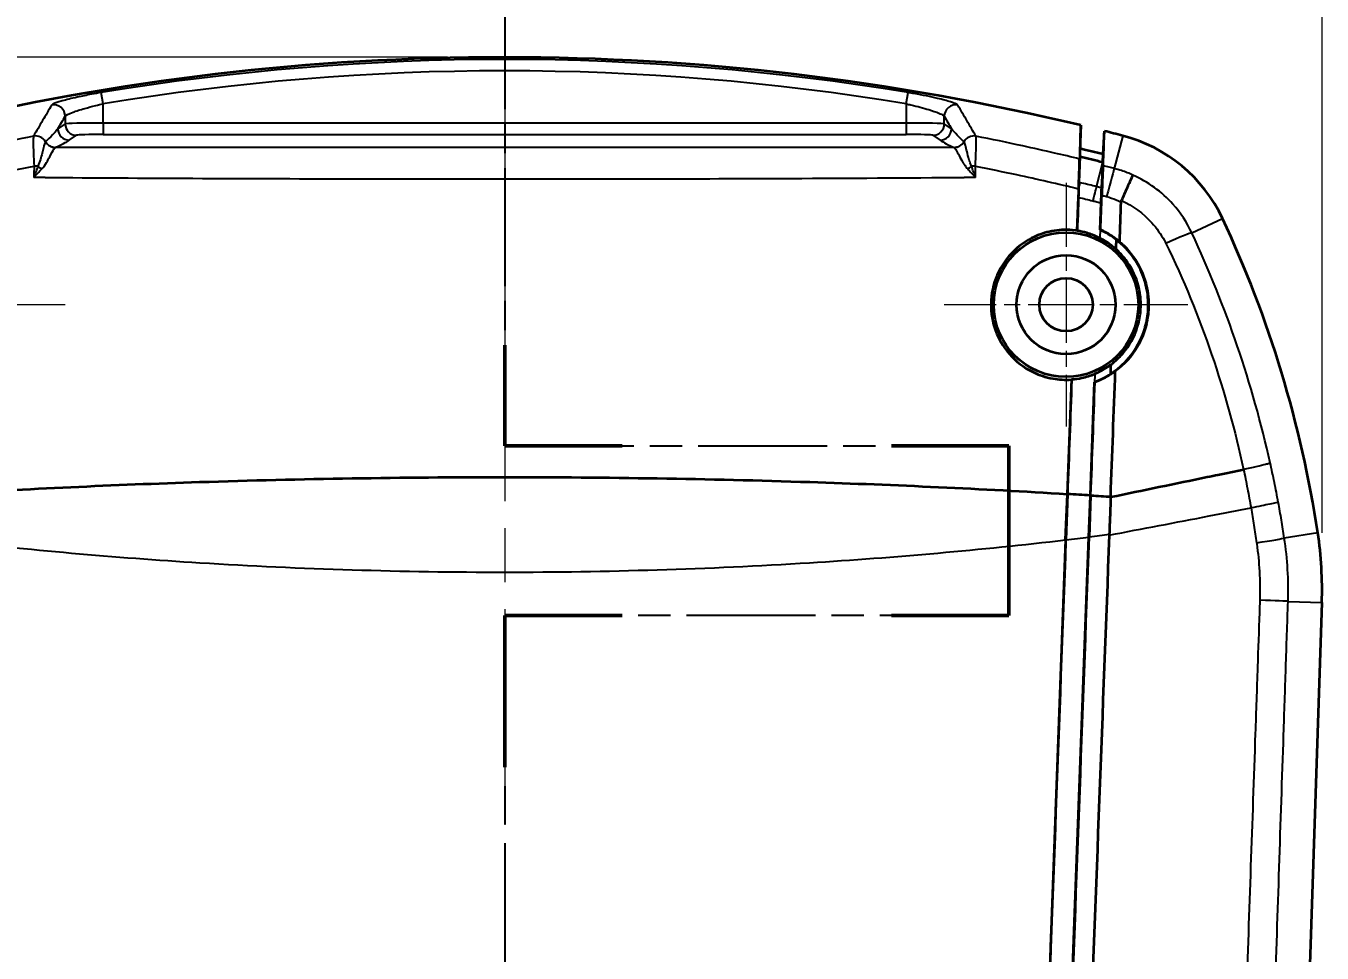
# Model space of a CAD drawing. Header units: millimetres. Extents: x 0 to 1594, y 0 to 281.
# Drawn here: x 1310.01 to 1344.07, y 210.69 to 235.05 of the extents above; entities that cross this region are included whole.
import ezdxf

# ---------------------------------------------------------------- set-up
doc = ezdxf.new("R2010")
doc.units = ezdxf.units.MM
doc.linetypes.add('CHAIN', pattern=[0.3543, 0.2362, -0.0295, 0.0591, -0.0295])
doc.layers.get('Defpoints').update_dxf_attribs({"lineweight": 25})
doc.layers.add('Center Mark (ISO)', color=7, linetype='Continuous', lineweight=18, true_color=0x80ffff)
doc.layers.add('Centerline (ISO)', color=7, linetype='Continuous', lineweight=18, true_color=0x80ffff)
for name, color, linetype, lineweight in [('Dimension (ISO)', 7, 'Continuous', 18), ('Section Line (ISO)', 7, 'CHAIN', 25), ('Visible (ISO)', 7, 'Continuous', 35), ('Visible Narrow (ISO)', 7, 'Continuous', 25)]:
    doc.layers.add(name, color=color, linetype=linetype, lineweight=lineweight)
doc.styles.add('Note Text (TK)', font='')
doc.styles.get('Note Text (TK)').set_extended_font_data('MS PGothic')
doc.dimstyles.new('Default - Method 1b (TK)', dxfattribs={"dimtxt": 2.5, "dimasz": 2.5, "dimexe": 1, "dimexo": 1.5, "dimgap": 1, "dimtad": 1, "dimtoh": 1, "dimrnd": 1e-08, "dimdsep": 46, "dimtxsty": 'Note Text (TK)', "dimcen": 0.09, "dimdle": 5, "dimclrd": 100, "dimclre": 100, "dimclrt": 7, "dimadec": 1, "dimazin": 1, "dimtfac": 1, "dimtmove": 0, "dimatfit": 3, "dimfxl": 0, "dimtolj": 1, "dimlwd": -1, "dimlwe": -1, "dimarcsym": 0})

# ---------------------------------------------------------------- blocks, each defined once
blk = doc.blocks.new('2dTransSection4')
at = {"layer": 'Section Line (ISO)', "linetype": 'CHAIN', "ltscale": 13.124843}
blk.add_line((134.089, 248.615), (134.089, 232.014), dxfattribs=at)
at = {"layer": 'Section Line (ISO)', "linetype": 'Continuous', "lineweight": 50}
for p, q in [((134.089, 234.664), (134.089, 232.014)), ((134.089, 232.014), (137.172, 232.014)), ((144.256, 232.014), (147.339, 232.014)), ((147.339, 232.014), (147.339, 227.561)), ((137.172, 227.561), (134.089, 227.561)), ((134.089, 227.561), (134.089, 223.576)), ((147.339, 227.561), (144.256, 227.561))]:
    blk.add_line(p, q, dxfattribs=at)
at = {"layer": 'Section Line (ISO)', "linetype": 'CHAIN', "ltscale": 14.34751}
for p, q in [((134.089, 232.014), (147.339, 232.014)), ((147.339, 227.561), (134.089, 227.561))]:
    blk.add_line(p, q, dxfattribs=at)
at = {"layer": 'Section Line (ISO)', "linetype": 'CHAIN', "ltscale": 4.948645}
blk.add_line((147.339, 232.014), (147.339, 227.561), dxfattribs=at)
at = {"layer": 'Section Line (ISO)', "linetype": 'CHAIN', "ltscale": 16.892685}
blk.add_line((134.089, 227.561), (134.089, 163.725), dxfattribs=at)
blk = doc.blocks.new('*D166')
at = {"layer": 'Defpoints', "color": 0, "transparency": 16777216}
for p in [(1344.067, 246.232), (1301.111, 220.232), (1344.067, 220.232)]:
    blk.add_point(p, dxfattribs=at)
at = {"layer": 'Dimension (ISO)', "color": 100, "transparency": 16777216}
for p, q in [((1301.111, 221.732), (1301.111, 247.232)), ((1344.067, 221.732), (1344.067, 247.232)), ((1303.611, 246.232), (1341.567, 246.232))]:
    blk.add_line(p, q, dxfattribs=at)
for points in [[(1303.611, 246.649), (1303.611, 245.816), (1301.111, 246.232)], [(1341.567, 246.649), (1341.567, 245.816), (1344.067, 246.232)]]:
    blk.add_solid(points, dxfattribs=at)
at = {"layer": 'Dimension (ISO)', "color": 7, "transparency": 16777216, "insert": (1320.927, 248.482), "char_height": 2.5, "attachment_point": 4, "style": 'Note Text (TK)'}
blk.add_mtext('\\A1;43', dxfattribs=at)
blk = doc.blocks.new('*D167')
at = {"layer": 'Defpoints', "color": 0, "transparency": 16777216}
for p in [(1322.589, 234.224), (1289.589, 162.224), (1322.589, 162.224)]:
    blk.add_point(p, dxfattribs=at)
at = {"layer": 'Dimension (ISO)', "color": 100, "transparency": 16777216}
for p, q in [((1321.089, 234.224), (1288.589, 234.224)), ((1289.589, 231.724), (1289.589, 164.724)), ((1321.089, 162.224), (1288.589, 162.224))]:
    blk.add_line(p, q, dxfattribs=at)
for points in [[(1289.172, 231.724), (1290.006, 231.724), (1289.589, 234.224)], [(1289.172, 164.724), (1290.006, 164.724), (1289.589, 162.224)]]:
    blk.add_solid(points, dxfattribs=at)
at = {"layer": 'Dimension (ISO)', "color": 7, "transparency": 16777216, "insert": (1287.339, 196.619), "char_height": 2.5, "attachment_point": 4, "rotation": 90, "style": 'Note Text (TK)'}
blk.add_mtext('\\A1;72', dxfattribs=at)

msp = doc.modelspace()

# ---------------------------------------------------------------- linework, layer by layer
at = {"layer": 'Center Mark (ISO)', "linetype": 'CHAIN', "ltscale": 7.111628}
for p, q in [((1337.3391, 230.9242), (1337.3391, 224.5242)), ((1311.0391, 227.7242), (1304.6391, 227.7242)), ((1340.5391, 227.7242), (1334.1391, 227.7242))]:
    msp.add_line(p, q, dxfattribs=at)
at = {"layer": 'Centerline (ISO)', "linetype": 'CHAIN', "ltscale": 23.990969}
msp.add_line((1322.5891, 236.7242), (1322.5891, 159.7242), dxfattribs=at)
at = {"layer": 'Visible (ISO)'}
for p, q in [((1337.7073, 231.6188), (1337.7262, 232.4371)), ((1338.3137, 231.675), (1338.348, 232.285)), ((1337.6822, 230.9384), (1337.7073, 231.6188)), ((1338.3023, 231.4716), (1338.3137, 231.675)), ((1337.635, 229.6634), (1337.6676, 230.5461)), ((1338.2364, 229.6905), (1338.2626, 230.3975)), ((1337.3792, 222.7486), (1337.4907, 225.7631)), ((1337.9784, 222.7154), (1338.0884, 225.6909)), ((1342.0036, 223.3966), (1342.0038, 223.3966)), ((1337.3294, 221.544), (1337.374, 222.749)), ((1337.3792, 222.7486), (1337.3346, 221.5446)), ((1337.9778, 222.7001), (1337.9378, 221.6179)), ((1337.9378, 221.6179), (1337.9778, 222.7001)), ((1337.9858, 222.7149), (1337.9452, 221.6172)), ((1337.9782, 222.7109), (1337.9778, 222.7001)), ((1335.4595, 170.8565), (1337.3346, 221.5446)), ((1336.0606, 170.8762), (1337.9377, 221.6163)), ((1337.9378, 221.6179), (1337.9377, 221.6163)), ((1344.0616, 219.8993), (1342.62, 176.6505))]:
    msp.add_line(p, q, dxfattribs=at)
for radius in [1.9, 1.3, 0.7]:
    msp.add_circle((1337.3391, 227.7242), radius, dxfattribs=at)
for centre, radius, start, end in [((1322.5891, 169.2242), 65, 76.533419, 103.466581), ((1322.5891, 169.2242), 65, 75.532383, 75.969086), ((1337.8289, 228.2899), 4, 25.13866, 75.53238), ((1322.5891, 169.2242), 64.4, 75.86712, 76.418487), ((1314.2915, 217.2448), 30, 8.59107, 25.13866), ((1334.0671, 220.2324), 10, 358.09085, 8.59107)]:
    msp.add_arc(centre, radius, start, end, dxfattribs=at)
for points, knots in [([(1337.7262, 232.4371), (1337.7194, 232.2377), (1337.7127, 232.0382), (1337.7026, 231.7429), (1337.6994, 231.6471), (1337.6962, 231.5513)], [0.0113111, 0.0113111, 0.0113111, 0.0113111, 0.759061, 0.759061, 1.1179956, 1.1179956, 1.1179956, 1.1179956]), ([(1338.3106, 231.3775), (1338.3126, 231.4255), (1338.3146, 231.4736), (1338.327, 231.7761), (1338.3375, 232.0306), (1338.348, 232.285)], [0.7378008, 0.7378008, 0.7378008, 0.7378008, 0.9178436, 0.9178436, 1.8714382, 1.8714382, 1.8714382, 1.8714382]), ([(1337.7073, 231.6188), (1337.8066, 231.5947), (1337.9058, 231.5704), (1338.1041, 231.5214), (1338.2033, 231.4966), (1338.3023, 231.4716)], [0, 0, 0, 0, 0.030645032, 0.030645032, 0.061290051, 0.061290051, 0.061290051, 0.061290051]), ([(1337.6876, 231.2031), (1337.6889, 231.2614), (1337.6902, 231.314), (1337.6926, 231.4146), (1337.6937, 231.459), (1337.6954, 231.5238), (1337.6959, 231.544), (1337.6962, 231.5513)], [0.017028574, 0.017028574, 0.017028574, 0.017028574, 0.040106674, 0.040106674, 0.067765635, 0.067765635, 0.095311787, 0.095311787, 0.095311787, 0.095311787]), ([(1338.3106, 231.3775), (1338.3102, 231.3672), (1338.3083, 231.3321), (1338.303, 231.2326), (1338.3001, 231.1794), (1338.2957, 231.0989), (1338.2947, 231.0805), (1338.2936, 231.0615)], [0, 0, 0, 0, 0.038439604, 0.038439604, 0.066276772, 0.066276772, 0.074091573, 0.074091573, 0.074091573, 0.074091573]), ([(1337.6705, 230.7693), (1337.674, 230.8639), (1337.6775, 230.9551), (1337.6832, 231.0979), (1337.6854, 231.1526), (1337.6876, 231.2031)], [0, 0, 0, 0, 0.029192093, 0.029192093, 0.049199093, 0.049199093, 0.049199093, 0.049199093]), ([(1337.6797, 230.8436), (1337.6799, 230.8509), (1337.6801, 230.8579), (1337.6808, 230.8861), (1337.6812, 230.9033), (1337.6819, 230.9283), (1337.6821, 230.9359), (1337.6822, 230.9384)], [0.036634718, 0.036634718, 0.036634718, 0.036634718, 0.040367369, 0.040367369, 0.052617721, 0.052617721, 0.064833078, 0.064833078, 0.064833078, 0.064833078]), ([(1338.2936, 231.0615), (1338.2919, 231.0056), (1338.2899, 230.9442), (1338.2846, 230.7901), (1338.2812, 230.6949), (1338.2775, 230.5958)], [0.007590569, 0.007590569, 0.007590569, 0.007590569, 0.030442421, 0.030442421, 0.060987109, 0.060987109, 0.060987109, 0.060987109]), ([(1339.0951, 231.1301), (1339.095, 231.13), (1339.095, 231.1299), (1339.0923, 231.1241), (1339.0863, 231.111), (1339.068, 231.0704), (1339.0556, 231.0431), (1339.0134, 230.9493), (1338.9778, 230.87), (1338.8932, 230.6812), (1338.8451, 230.5736), (1338.7938, 230.4589)], [-0.00057052, -0.00057052, -0.00057052, -0.00057052, 0, 0, 0.02219815, 0.02219815, 0.04439407, 0.04439407, 0.08351144, 0.08351144, 0.12259902, 0.12259902, 0.12259902, 0.12259902]), ([(1337.6676, 230.5461), (1337.6701, 230.6118), (1337.6725, 230.6741), (1337.6766, 230.7731), (1337.6783, 230.8118), (1337.6797, 230.8436)], [0, 0, 0, 0, 0.020274968, 0.020274968, 0.036544972, 0.036544972, 0.036544972, 0.036544972]), ([(1338.2626, 230.3975), (1338.265, 230.4636), (1338.2672, 230.5261), (1338.2707, 230.632), (1338.272, 230.6756), (1338.2729, 230.7099)], [0, 0, 0, 0, 0.020376286, 0.020376286, 0.039113612, 0.039113612, 0.039113612, 0.039113612]), ([(1338.2729, 230.7099), (1338.273, 230.7119), (1338.2731, 230.714), (1338.2744, 230.7374), (1338.2753, 230.7546), (1338.2766, 230.7794), (1338.277, 230.787), (1338.2771, 230.7895)], [0.038992848, 0.038992848, 0.038992848, 0.038992848, 0.040129192, 0.040129192, 0.052366773, 0.052366773, 0.064577831, 0.064577831, 0.064577831, 0.064577831]), ([(1337.6299, 229.6696), (1337.6147, 229.6718), (1337.5995, 229.6739), (1337.4864, 229.6881), (1337.3879, 229.6931), (1337.1141, 229.6863), (1336.9405, 229.6585), (1336.5355, 229.5372), (1336.3141, 229.422), (1335.915, 229.108), (1335.7442, 228.9075), (1335.4897, 228.4505), (1335.409, 228.1977), (1335.3536, 227.6921), (1335.3728, 227.4447), (1335.4974, 226.9845), (1335.5963, 226.7741), (1335.8806, 226.3717), (1336.0728, 226.1899), (1336.4273, 225.9685), (1336.5688, 225.9019), (1336.806, 225.823), (1336.8973, 225.7998), (1337.0689, 225.7689), (1337.1487, 225.7595), (1337.3143, 225.7502), (1337.3999, 225.751), (1337.4852, 225.7574)], [-0.79185298, -0.79185298, -0.79185298, -0.79185298, -0.78724652, -0.78724652, -0.75765748, -0.75765748, -0.70500749, -0.70500749, -0.63029955, -0.63029955, -0.55123268, -0.55123268, -0.47147827, -0.47147827, -0.39699131, -0.39699131, -0.32737104, -0.32737104, -0.24859107, -0.24859107, -0.20180218, -0.20180218, -0.17357695, -0.17357695, -0.14948679, -0.14948679, -0.12380968, -0.12380968, -0.12380968, -0.12380968]), ([(1338.2284, 229.4728), (1338.2147, 229.4798), (1338.2009, 229.4866), (1338.0892, 229.5401), (1337.9875, 229.5788), (1337.8016, 229.6324), (1337.7188, 229.6506), (1337.635, 229.6634)], [-0.901819576, -0.901819576, -0.901819576, -0.901819576, -0.89721001, -0.89721001, -0.86458099, -0.86458099, -0.839141902, -0.839141902, -0.839141902, -0.839141902]), ([(1338.2364, 229.6905), (1338.2377, 229.6913), (1338.239, 229.6921), (1338.2416, 229.6937), (1338.2429, 229.6945), (1338.2442, 229.6953)], [-0.08758813, -0.08758813, -0.08758813, -0.08758813, -0.043794074, -0.043794074, -0.000761087, -0.000761087, -0.000761087, -0.000761087]), ([(1338.6653, 229.4312), (1338.5963, 229.4848), (1338.524, 229.5341), (1338.3802, 229.62), (1338.3093, 229.6573), (1338.2364, 229.6905)], [-0.052941922, -0.052941922, -0.052941922, -0.052941922, -0.026616568, -0.026616568, -0.002552538, -0.002552538, -0.002552538, -0.002552538]), ([(1338.2442, 229.6953), (1338.3349, 229.6537), (1338.4225, 229.6059), (1338.5924, 229.4976), (1338.6743, 229.4369), (1338.7515, 229.3707)], [-0.062817262, -0.062817262, -0.062817262, -0.062817262, -0.032850622, -0.032850622, -0.002177827, -0.002177827, -0.002177827, -0.002177827]), ([(1338.6535, 229.181), (1338.6246, 229.2071), (1338.5948, 229.2323), (1338.4601, 229.3398), (1338.3475, 229.4123), (1338.2284, 229.4728)], [-0.054495021, -0.054495021, -0.054495021, -0.054495021, -0.042723242, -0.042723242, -0.002539477, -0.002539477, -0.002539477, -0.002539477]), ([(1338.5131, 225.9031), (1338.692, 226.0191), (1338.8535, 226.1612), (1339.1785, 226.5471), (1339.3201, 226.8054), (1339.4515, 227.2336), (1339.481, 227.3858), (1339.5025, 227.6425), (1339.5038, 227.7451), (1339.4925, 227.9397), (1339.4813, 228.0313), (1339.4435, 228.2322), (1339.4143, 228.3406), (1339.3127, 228.6268), (1339.225, 228.798), (1338.9908, 229.1358), (1338.8389, 229.2963), (1338.6653, 229.4312)], [-0.42084961, -0.42084961, -0.42084961, -0.42084961, -0.35411088, -0.35411088, -0.26407407, -0.26407407, -0.21686403, -0.21686403, -0.18573528, -0.18573528, -0.15783123, -0.15783123, -0.12401671, -0.12401671, -0.0663643, -0.0663643, -0.000408, -0.000408, -0.000408, -0.000408]), ([(1338.7515, 229.3707), (1338.7834, 229.3433), (1338.8145, 229.315), (1339.037, 229.1005), (1339.1936, 228.881), (1339.3664, 228.5097), (1339.4136, 228.375), (1339.4718, 228.1367), (1339.489, 228.035), (1339.5089, 227.8313), (1339.5116, 227.7297), (1339.5015, 227.4946), (1339.4834, 227.3621), (1339.4031, 227.0143), (1339.3197, 226.8066), (1339.0596, 226.366), (1338.8643, 226.1496), (1338.6342, 225.978)], [-0.39638899, -0.39638899, -0.39638899, -0.39638899, -0.38375, -0.38375, -0.30348239, -0.30348239, -0.2606365, -0.2606365, -0.22954791, -0.22954791, -0.19877585, -0.19877585, -0.15814432, -0.15814432, -0.0897972, -0.0897972, -0.00017084, -0.00017084, -0.00017084, -0.00017084]), ([(1338.5229, 226.154), (1338.6349, 226.2389), (1338.738, 226.3359), (1339.0019, 226.6447), (1339.1327, 226.8797), (1339.2515, 227.2604), (1339.2781, 227.3891), (1339.2985, 227.587), (1339.302, 227.6544), (1339.302, 227.7744), (1339.2999, 227.8268), (1339.2912, 227.9354), (1339.2842, 227.9916), (1339.2604, 228.1335), (1339.2402, 228.2186), (1339.1478, 228.5176), (1339.0447, 228.7201), (1338.8331, 229.0024), (1338.7475, 229.0962), (1338.6535, 229.181)], [-0.41685517, -0.41685517, -0.41685517, -0.41685517, -0.3728052, -0.3728052, -0.29062974, -0.29062974, -0.25057443, -0.25057443, -0.23008207, -0.23008207, -0.21419489, -0.21419489, -0.19709387, -0.19709387, -0.17073382, -0.17073382, -0.1028378, -0.1028378, -0.06475435, -0.06475435, -0.06475435, -0.06475435]), ([(1338.0965, 225.9091), (1338.2262, 225.9633), (1338.3496, 226.0313), (1338.4843, 226.1254), (1338.5038, 226.1395), (1338.5229, 226.154)], [-0.093238579, -0.093238579, -0.093238579, -0.093238579, -0.050986328, -0.050986328, -0.043751647, -0.043751647, -0.043751647, -0.043751647]), ([(1337.4907, 225.7631), (1337.5801, 225.77), (1337.6689, 225.783), (1337.8732, 225.8275), (1337.987, 225.8634), (1338.0965, 225.9091)], [-0.171486977, -0.171486977, -0.171486977, -0.171486977, -0.144545174, -0.144545174, -0.108714781, -0.108714781, -0.108714781, -0.108714781]), ([(1338.0884, 225.6909), (1338.1693, 225.7208), (1338.2483, 225.7554), (1338.3895, 225.8277), (1338.4523, 225.8639), (1338.5131, 225.9031)], [-0.054382948, -0.054382948, -0.054382948, -0.054382948, -0.028479814, -0.028479814, -0.006700679, -0.006700679, -0.006700679, -0.006700679]), ([(1338.6342, 225.978), (1338.548, 225.9139), (1338.4571, 225.8563), (1338.2762, 225.7597), (1338.1872, 225.7196), (1338.0957, 225.6856)], [-0.062301766, -0.062301766, -0.062301766, -0.062301766, -0.029969998, -0.029969998, -0.000655808, -0.000655808, -0.000655808, -0.000655808]), ([(1338.0957, 225.6856), (1338.0945, 225.6865), (1338.0934, 225.6874), (1338.0909, 225.6891), (1338.0897, 225.69), (1338.0884, 225.6909)], [-0.085571128, -0.085571128, -0.085571128, -0.085571128, -0.043877625, -0.043877625, 0, 0, 0, 0]), ([(1307.8042, 222.749), (1310.0578, 222.8878), (1314.9845, 223.1163), (1322.5891, 223.2375), (1330.1937, 223.1163), (1335.1204, 222.8878), (1337.374, 222.749)], [0.1105635, 0.1105635, 0.1105635, 0.1105635, 0.7879015, 1.5898823, 2.391863, 3.0692011, 3.0692011, 3.0692011, 3.0692011]), ([(1338.5134, 222.6729), (1339.3582, 222.8482), (1340.2034, 223.0235), (1341.1473, 223.2191), (1341.2409, 223.2385), (1341.3312, 223.2572)], [0.00731469, 0.00731469, 0.00731469, 0.00731469, 0.27663551, 0.27663551, 0.30823551, 0.30823551, 0.30823551, 0.30823551]), ([(1338.5134, 222.6729), (1338.5073, 222.5141), (1338.5011, 222.3552), (1338.4884, 222.0253), (1338.4818, 221.8541), (1338.4752, 221.683)], [0.005996759, 0.005996759, 0.005996759, 0.005996759, 0.053656848, 0.053656848, 0.10501603, 0.10501603, 0.10501603, 0.10501603]), ([(1337.3294, 221.544), (1336.9781, 212.049), (1336.6269, 202.5548), (1336.0019, 185.6605), (1335.7281, 178.2602), (1335.4545, 170.8626)], [-5.7302307, -5.7302307, -5.7302307, -5.7302307, -2.8797642, -2.8797642, -0.6567694, -0.6567694, -0.6567694, -0.6567694]), ([(1336.0682, 170.8809), (1336.3432, 178.3126), (1336.6182, 185.7472), (1337.2439, 202.6599), (1337.5945, 212.1382), (1337.9452, 221.6172)], [-5.13567, -5.13567, -5.13567, -5.13567, -2.9023779, -2.9023779, -0.0567149, -0.0567149, -0.0567149, -0.0567149]), ([(1338.4748, 221.6697), (1338.1216, 212.4836), (1337.7793, 203.0064), (1337.2328, 188.4554), (1337.0532, 183.6887), (1336.8505, 178.3303), (1336.8279, 177.7347), (1336.7273, 175.0627), (1336.6496, 172.9796), (1336.5667, 170.7738), (1336.5627, 170.6669), (1336.5587, 170.5599)], [0.0572676, 0.0572676, 0.0572676, 0.0572676, 2.8114963, 2.8114963, 4.1536633, 4.1536633, 4.320595, 4.320595, 4.8983352, 4.8983352, 4.9277731, 4.9277731, 4.9277731, 4.9277731])]:
    msp.add_open_spline(points, degree=3, knots=knots, dxfattribs=at)
msp.add_rational_spline([(1338.3023, 231.4716), (1338.2896, 231.1288), (1338.2771, 230.7895)], [1.79863209395, 1.80644212085, 1.81423425465], degree=2, dxfattribs=at)
for points in [[(1338.2762, 230.7665), (1338.282, 230.8647), (1338.2878, 230.963), (1338.2936, 231.0615)], [(1337.6705, 230.7693), (1337.657, 230.4037), (1337.6435, 230.0371), (1337.6299, 229.6696)], [(1337.6813, 230.9154), (1337.6808, 230.8914), (1337.6803, 230.8675), (1337.6797, 230.8436)], [(1338.2442, 229.6953), (1338.2553, 229.9961), (1338.2664, 230.2963), (1338.2775, 230.5958)], [(1338.2729, 230.7099), (1338.274, 230.7287), (1338.2751, 230.7476), (1338.2762, 230.7665)], [(1338.7515, 229.3707), (1338.7631, 229.723), (1338.7747, 230.0744), (1338.7863, 230.4247)], [(1338.7863, 230.4247), (1338.7867, 230.4366), (1338.7889, 230.4481), (1338.7938, 230.4589)], [(1337.635, 229.6634), (1337.6333, 229.6654), (1337.6316, 229.6675), (1337.6299, 229.6696)], [(1338.6535, 229.181), (1338.6575, 229.2644), (1338.6614, 229.3479), (1338.6653, 229.4312)], [(1338.5131, 225.9031), (1338.5163, 225.9868), (1338.5196, 226.0704), (1338.5229, 226.154)], [(1338.5128, 222.6804), (1338.5539, 223.7829), (1338.5946, 224.8829), (1338.6342, 225.978)], [(1337.4852, 225.7574), (1337.4483, 224.7581), (1337.4112, 223.7547), (1337.374, 222.749)], [(1337.4852, 225.7574), (1337.487, 225.7593), (1337.4889, 225.7612), (1337.4907, 225.7631)], [(1337.9858, 222.7149), (1338.0225, 223.7081), (1338.0592, 224.699), (1338.0957, 225.6856)], [(1341.3312, 223.2572), (1341.5661, 223.3059), (1341.7779, 223.3498), (1342.0036, 223.3966)], [(1337.9782, 222.7109), (1337.7785, 222.7237), (1337.5789, 222.7363), (1337.3792, 222.7486)], [(1337.9784, 222.7154), (1337.9782, 222.7103), (1337.978, 222.7052), (1337.9778, 222.7001)], [(1337.9858, 222.7149), (1338.1761, 222.7026), (1338.3519, 222.691), (1338.5128, 222.6804)], [(1338.5134, 222.6729), (1338.5132, 222.6754), (1338.513, 222.6779), (1338.5128, 222.6804)], [(1338.4748, 221.6697), (1338.4749, 221.6741), (1338.475, 221.6785), (1338.4752, 221.683)]]:
    msp.add_open_spline(points, degree=3, dxfattribs=at)
at = {"layer": 'Visible Narrow (ISO)'}
for p, q in [((1312.038, 233.0014), (1311.9892, 233.2964)), ((1312.038, 232.4965), (1312.038, 233.0014)), ((1333.1401, 233.0014), (1333.1889, 233.2964)), ((1333.1401, 233.0014), (1333.1401, 232.4965)), ((1311.0394, 232.6743), (1311.0394, 232.4734)), ((1334.1387, 232.4734), (1334.1387, 232.6743)), ((1311.0394, 232.4734), (1310.8481, 232.3459)), ((1312.038, 232.4965), (1312.038, 232.1967)), ((1333.1401, 232.4965), (1312.038, 232.4965)), ((1333.1401, 232.4965), (1333.1401, 232.1967)), ((1334.33, 232.3459), (1334.1387, 232.4734)), ((1311.1477, 232.0461), (1311.339, 232.1735)), ((1312.038, 232.1967), (1333.1401, 232.1967)), ((1333.8392, 232.1735), (1334.0304, 232.0461)), ((1338.8282, 232.163), (1338.606, 231.3018)), ((1338.139, 230.8246), (1338.3023, 231.4716)), ((1338.2626, 230.3975), (1338.2284, 229.4728)), ((1340.6444, 229.6111), (1341.45, 229.9891)), ((1338.0965, 225.9091), (1337.9782, 222.7109)), ((1343.9549, 221.7262), (1343.0752, 221.5933)), ((1337.9377, 221.6165), (1336.0525, 170.6567)), ((1337.9378, 221.6179), (1337.9377, 221.6165)), ((1343.173, 219.9289), (1344.0616, 219.8993))]:
    msp.add_line(p, q, dxfattribs=at)
for radius in [64.9431, 64.644]:
    msp.add_arc((1322.5891, 169.2242), radius, 80.606293, 99.393707, dxfattribs=at)
for centre, major_axis, ratio, start_param, end_param in [((1310.7398, 232.6743), (0.2591, -0.1512), 0.9946338, 0.5303829, 2.280796), ((1334.4383, 232.6743), (-0.2591, -0.1512), 0.9946338, 4.0023893, 5.7528024), ((1311.1477, 232.3459), (0.1664, -0.2497), 0.9980229, 4.1255338, 5.6945036), ((1312.038, 232.4721), (-1, 0), 0.0244445, 4.712389, 6.2308254), ((1311.339, 232.4734), (0.1664, -0.2497), 0.9980229, 4.1255338, 5.6945036), ((1333.1401, 232.4721), (-1, 0), 0.0244445, 3.1939525, 4.712389), ((1333.8392, 232.4734), (-0.1664, -0.2497), 0.9980229, 0.5886817, 2.1576515), ((1334.0304, 232.3459), (0.1664, 0.2497), 0.9980229, 3.7302743, 5.2992442), ((1310.2651, 231.8574), (0.2619, -0.1464), 0.9942806, 1.0359507, 2.2719187), ((1310.2652, 231.8576), (0.2596, -0.1503), 0.994574, 1.050625, 2.2871766), ((1310.781, 232.1556), (0.1024, -0.282), 0.9948105, 4.8883815, 5.9330684), ((1310.7825, 232.1562), (0.1124, -0.2781), 0.9956867, 4.8514003, 5.897543), ((1310.7827, 232.1563), (0.1146, -0.2773), 0.9958461, 4.8434433, 5.8898288), ((1312.038, 232.1723), (0.7, 0), 0.0349208, 1.5707963, 3.0892328), ((1333.1401, 232.1723), (0.7, 0), 0.0349208, 0.0523599, 1.5707963), ((1334.3954, 232.1563), (-0.1146, -0.2773), 0.9958461, 0.3933565, 1.439742), ((1334.3957, 232.1562), (-0.1124, -0.2781), 0.9956867, 0.3856424, 1.431785), ((1334.3972, 232.1556), (-0.1024, -0.282), 0.9948105, 0.3501169, 1.3948039), ((1334.913, 231.8576), (-0.2596, -0.1503), 0.994574, 3.9960088, 5.2325603), ((1334.9131, 231.8574), (0.2619, 0.1464), 0.9942806, 0.8696739, 2.105642), ((1310.2323, 231.2983), (0.3, -0.0035), 0.2189572, 1.2666669, 1.6108509), ((1310.4134, 231.4215), (0.2424, -0.1767), 0.3464153, 4.5890592, 4.9976185), ((1334.7647, 231.4215), (-0.2424, -0.1767), 0.3464153, 1.2855668, 1.6941261), ((1334.9459, 231.2983), (0.3, 0.0035), 0.2189572, 1.5307418, 1.8749258), ((1338.3569, 230.3365), (0.2506, 0.9681), 0.009431, 0.0785433, 1.3368936), ((1338.0168, 230.3407), (0.1226, 0.4847), 0.0090954, 0.0610891, 1.3381359), ((1339.7419, 229.1876), (0.9067, 0.4218), 0.0416437, 0.0786081, 1.3072968), ((1342.0895, 221.4444), (0.9886, 0.1506), 0.0154429, 4.9728164, 6.2046361), ((1342.1766, 219.9621), (0.9994, -0.0337), 0.0047494, 0.0785407, 1.314724)]:
    msp.add_ellipse(centre, major_axis=major_axis, ratio=ratio, start_param=start_param, end_param=end_param, dxfattribs=at)
for points, knots in [([(1310.6849, 232.9683), (1310.6054, 232.8326), (1310.5258, 232.6967), (1310.3666, 232.4242), (1310.2871, 232.2878), (1310.2075, 232.1511)], [-0.91053198, -0.91053198, -0.91053198, -0.91053198, -0.45526599, -0.45526599, 0, 0, 0, 0]), ([(1311.9892, 233.2964), (1311.9043, 233.2824), (1311.8195, 233.2675), (1311.6034, 233.2275), (1311.4748, 233.2015), (1311.2026, 233.1417), (1311.0662, 233.1079), (1310.7963, 233.0311), (1310.6989, 232.9921), (1310.6849, 232.9683)], [0, 0, 0, 0, 0.02571103, 0.02571103, 0.06684868, 0.06684868, 0.12032762, 0.12032762, 0.20015734, 0.20015734, 0.20015734, 0.20015734]), ([(1311.0394, 232.6743), (1311.0501, 232.6981), (1311.1247, 232.737), (1311.3313, 232.8135), (1311.4357, 232.8473), (1311.6441, 232.9068), (1311.7426, 232.9327), (1311.9081, 232.9726), (1311.973, 232.9874), (1312.038, 233.0014)], [-0.20015734, -0.20015734, -0.20015734, -0.20015734, -0.12032762, -0.12032762, -0.06684868, -0.06684868, -0.02571103, -0.02571103, 0, 0, 0, 0]), ([(1333.1401, 233.0014), (1333.1816, 232.9924), (1333.2231, 232.9832), (1333.4328, 232.9346), (1333.5951, 232.8912), (1333.8369, 232.8169), (1333.9268, 232.7854), (1334.0471, 232.7361), (1334.0865, 232.7168), (1334.126, 232.6906), (1334.1354, 232.6817), (1334.1387, 232.6743)], [-0.20015738, -0.20015738, -0.20015738, -0.20015738, -0.18375591, -0.18375591, -0.11646501, -0.11646501, -0.06470278, -0.06470278, -0.02488569, -0.02488569, 0, 0, 0, 0]), ([(1334.4932, 232.9683), (1334.4889, 232.9757), (1334.4766, 232.9846), (1334.4249, 233.0109), (1334.3735, 233.0302), (1334.2164, 233.0797), (1334.0989, 233.1112), (1333.7831, 233.1858), (1333.5711, 233.2294), (1333.2973, 233.2782), (1333.2431, 233.2875), (1333.1889, 233.2964)], [0, 0, 0, 0, 0.02488569, 0.02488569, 0.06470278, 0.06470278, 0.11646501, 0.11646501, 0.18375591, 0.18375591, 0.20015738, 0.20015738, 0.20015738, 0.20015738]), ([(1334.9707, 232.1511), (1334.8911, 232.2878), (1334.8115, 232.4242), (1334.6524, 232.6967), (1334.5728, 232.8326), (1334.4932, 232.9683)], [-0.91053198, -0.91053198, -0.91053198, -0.91053198, -0.45526599, -0.45526599, 0, 0, 0, 0]), ([(1310.8481, 232.3459), (1310.8159, 232.3075), (1310.7823, 232.2691), (1310.691, 232.1692), (1310.631, 232.1077), (1310.5523, 232.0331), (1310.5383, 232.02), (1310.524, 232.007)], [0, 0, 0, 0, 0.18522777, 0.18522777, 0.48159219, 0.48159219, 0.54449751, 0.54449751, 0.54449751, 0.54449751]), ([(1334.6542, 232.007), (1334.5924, 232.0635), (1334.5353, 232.12), (1334.4278, 232.233), (1334.3774, 232.2895), (1334.33, 232.3459)], [0, 0, 0, 0, 0.27224921, 0.27224921, 0.54449841, 0.54449841, 0.54449841, 0.54449841]), ([(1310.2075, 232.1511), (1309.7942, 232.0695), (1309.3817, 231.9839), (1308.9702, 231.8942), (1308.6938, 231.834), (1308.4178, 231.772), (1307.9219, 231.657), (1307.7018, 231.6047), (1307.482, 231.5513)], [2.74481034, 2.74481034, 2.74481034, 2.74481034, 2.86921864, 2.86921864, 2.86921864, 2.95276023, 2.95276023, 3.01956862, 3.01956862, 3.01956862, 3.01956862]), ([(1310.2074, 232.1508), (1310.2054, 232.1451), (1310.2039, 232.1331), (1310.2008, 232.0867), (1310.2, 232.043), (1310.2006, 231.9125), (1310.2027, 231.8169), (1310.2099, 231.6029), (1310.2149, 231.486), (1310.221, 231.3641)], [0, 0, 0, 0, 0.013505846, 0.013505846, 0.035115201, 0.035115201, 0.063207361, 0.063207361, 0.08978784, 0.08978784, 0.08978784, 0.08978784]), ([(1310.5228, 232.0059), (1310.5152, 231.9996), (1310.5062, 231.9785), (1310.4789, 231.8914), (1310.4585, 231.8059), (1310.4053, 231.5987), (1310.3751, 231.4734), (1310.3228, 231.3599)], [-0.14621558, -0.14621558, -0.14621558, -0.14621558, -0.11159844, -0.11159844, -0.05621103, -0.05621103, 0, 0, 0, 0]), ([(1310.5238, 232.0068), (1310.5236, 232.0067), (1310.5235, 232.0065), (1310.5231, 232.0062), (1310.5229, 232.0061), (1310.5228, 232.0059)], [-0.0016314978, -0.0016314978, -0.0016314978, -0.0016314978, -0.0008157489, -0.0008157489, 0, 0, 0, 0]), ([(1310.524, 232.007), (1310.5239, 232.0069), (1310.5239, 232.0069), (1310.5239, 232.0069), (1310.5238, 232.0068), (1310.5238, 232.0068)], [0, 0, 0, 0, 0.00015931826, 0.00015931826, 0.00031863651, 0.00031863651, 0.00031863651, 0.00031863651]), ([(1310.7827, 231.8565), (1310.8004, 231.8638), (1310.8175, 231.8711), (1310.9127, 231.9127), (1310.9812, 231.9471), (1311.0803, 232.0031), (1311.1154, 232.0246), (1311.1477, 232.0461)], [-0.54449751, -0.54449751, -0.54449751, -0.54449751, -0.48159219, -0.48159219, -0.18522777, -0.18522777, 0, 0, 0, 0]), ([(1334.0304, 232.0461), (1334.0779, 232.0145), (1334.1314, 231.9828), (1334.2521, 231.9196), (1334.3191, 231.8881), (1334.3954, 231.8565)], [-0.54449841, -0.54449841, -0.54449841, -0.54449841, -0.27224921, -0.27224921, 0, 0, 0, 0]), ([(1334.6544, 232.0068), (1334.6543, 232.0068), (1334.6543, 232.0069), (1334.6543, 232.0069), (1334.6542, 232.0069), (1334.6542, 232.007)], [0, 0, 0, 0, 0.00015931826, 0.00015931826, 0.00031863651, 0.00031863651, 0.00031863651, 0.00031863651]), ([(1334.6554, 232.0059), (1334.6552, 232.0061), (1334.6551, 232.0062), (1334.6547, 232.0065), (1334.6545, 232.0067), (1334.6544, 232.0068)], [0, 0, 0, 0, 0.0008157489, 0.0008157489, 0.0016314978, 0.0016314978, 0.0016314978, 0.0016314978]), ([(1334.8553, 231.3599), (1334.8418, 231.3892), (1334.8301, 231.4198), (1334.8024, 231.4992), (1334.7879, 231.5481), (1334.7561, 231.6624), (1334.7402, 231.7258), (1334.7103, 231.8448), (1334.6968, 231.8981), (1334.6734, 231.9751), (1334.6636, 231.9991), (1334.6554, 232.0059)], [0, 0, 0, 0, 0.01450748, 0.01450748, 0.03771945, 0.03771945, 0.07097902, 0.07097902, 0.10886963, 0.10886963, 0.1462218, 0.1462218, 0.1462218, 0.1462218]), ([(1334.9571, 231.3641), (1334.9654, 231.5286), (1334.9716, 231.6837), (1334.9781, 231.9287), (1334.9788, 232.0225), (1334.9759, 232.1185), (1334.9738, 232.142), (1334.9708, 232.1508)], [0, 0, 0, 0, 0.035856972, 0.035856972, 0.069045198, 0.069045198, 0.08978784, 0.08978784, 0.08978784, 0.08978784]), ([(1337.6962, 231.5513), (1337.4764, 231.6047), (1337.2563, 231.657), (1336.7604, 231.772), (1336.4844, 231.834), (1336.208, 231.8942), (1335.7964, 231.9839), (1335.384, 232.0695), (1334.9707, 232.1511)], [0.01673319, 0.01673319, 0.01673319, 0.01673319, 0.08354157, 0.08354157, 0.16708314, 0.16708314, 0.16708314, 0.29149147, 0.29149147, 0.29149147, 0.29149147]), ([(1310.4229, 231.2912), (1310.5257, 231.4004), (1310.583, 231.5167), (1310.6802, 231.6996), (1310.715, 231.7701), (1310.7578, 231.8378), (1310.7709, 231.8527), (1310.781, 231.8558)], [0, 0, 0, 0, 0.05621103, 0.05621103, 0.11159844, 0.11159844, 0.14621558, 0.14621558, 0.14621558, 0.14621558]), ([(1310.781, 231.8558), (1310.7813, 231.8559), (1310.7815, 231.856), (1310.782, 231.8562), (1310.7822, 231.8563), (1310.7825, 231.8564)], [0, 0, 0, 0, 0.0008157489, 0.0008157489, 0.0016314978, 0.0016314978, 0.0016314978, 0.0016314978]), ([(1334.3972, 231.8558), (1332.9623, 231.8541), (1331.5269, 231.8529), (1327.5767, 231.8503), (1325.0614, 231.8496), (1322.5463, 231.8496), (1319.8346, 231.8497), (1317.1229, 231.8505), (1313.2014, 231.8533), (1311.991, 231.8544), (1310.781, 231.8558)], [0.3238318, 0.3238318, 0.3238318, 0.3238318, 0.754556, 0.754556, 1.509112, 1.509112, 1.509112, 2.3226073, 2.3226073, 2.6858266, 2.6858266, 2.6858266, 2.6858266]), ([(1310.7825, 231.8564), (1310.7825, 231.8564), (1310.7826, 231.8564), (1310.7827, 231.8565), (1310.7827, 231.8565), (1310.7827, 231.8565)], [-0.00031863651, -0.00031863651, -0.00031863651, -0.00031863651, -0.00015931826, -0.00015931826, 0, 0, 0, 0]), ([(1334.3954, 231.8565), (1334.3955, 231.8565), (1334.3955, 231.8565), (1334.3956, 231.8564), (1334.3956, 231.8564), (1334.3957, 231.8564)], [-0.00031863651, -0.00031863651, -0.00031863651, -0.00031863651, -0.00015931826, -0.00015931826, 0, 0, 0, 0]), ([(1334.3957, 231.8564), (1334.3959, 231.8563), (1334.3962, 231.8562), (1334.3967, 231.856), (1334.3969, 231.8559), (1334.3972, 231.8558)], [-0.0016314978, -0.0016314978, -0.0016314978, -0.0016314978, -0.0008157489, -0.0008157489, 0, 0, 0, 0]), ([(1334.3972, 231.8558), (1334.4081, 231.8525), (1334.4224, 231.8354), (1334.4595, 231.775), (1334.4822, 231.7314), (1334.5353, 231.6293), (1334.5642, 231.5733), (1334.6243, 231.4691), (1334.652, 231.4236), (1334.7059, 231.3486), (1334.7287, 231.3194), (1334.7553, 231.2912)], [-0.1462218, -0.1462218, -0.1462218, -0.1462218, -0.10886963, -0.10886963, -0.07097902, -0.07097902, -0.03771945, -0.03771945, -0.01450748, -0.01450748, 0, 0, 0, 0]), ([(1307.5077, 230.7693), (1307.7789, 230.8349), (1308.0506, 230.8987), (1308.5949, 231.023), (1308.8676, 231.0833), (1309.1406, 231.1419), (1309.5001, 231.2191), (1309.8603, 231.2931), (1310.221, 231.3641)], [-3.03624311, -3.03624311, -3.03624311, -3.03624311, -2.95276023, -2.95276023, -2.86921864, -2.86921864, -2.86921864, -2.75922985, -2.75922985, -2.75922985, -2.75922985]), ([(1310.3228, 231.3599), (1310.3057, 231.3126), (1310.2883, 231.2647), (1310.2534, 231.168), (1310.2358, 231.1191), (1310.2182, 231.07)], [0, 0, 0, 0, 0.018295302, 0.018295302, 0.036590605, 0.036590605, 0.036590605, 0.036590605]), ([(1310.2182, 231.07), (1310.2526, 231.108), (1310.287, 231.1455), (1310.3554, 231.2193), (1310.3894, 231.2556), (1310.4229, 231.2912)], [-0.036590605, -0.036590605, -0.036590605, -0.036590605, -0.018295302, -0.018295302, 0, 0, 0, 0]), ([(1334.7553, 231.2912), (1334.7887, 231.2556), (1334.8227, 231.2193), (1334.8912, 231.1455), (1334.9256, 231.108), (1334.9599, 231.07)], [-0.036425167, -0.036425167, -0.036425167, -0.036425167, -0.018129865, -0.018129865, 0.000165438, 0.000165438, 0.000165438, 0.000165438]), ([(1334.9599, 231.07), (1334.9424, 231.1191), (1334.9248, 231.168), (1334.8899, 231.2647), (1334.8725, 231.3126), (1334.8553, 231.3599)], [-0.000165438, -0.000165438, -0.000165438, -0.000165438, 0.018129865, 0.018129865, 0.036425167, 0.036425167, 0.036425167, 0.036425167]), ([(1334.9571, 231.3641), (1335.3179, 231.2931), (1335.6781, 231.2191), (1336.0375, 231.1419), (1336.3106, 231.0833), (1336.5833, 231.023), (1337.1276, 230.8987), (1337.3993, 230.8349), (1337.6705, 230.7693)], [-0.27707196, -0.27707196, -0.27707196, -0.27707196, -0.16708314, -0.16708314, -0.16708314, -0.08354157, -0.08354157, -0.00005871, -0.00005871, -0.00005871, -0.00005871]), ([(1338.606, 231.3018), (1338.5842, 231.3074), (1338.5623, 231.3131), (1338.5187, 231.3243), (1338.4968, 231.3299), (1338.475, 231.3355), (1338.4202, 231.3496), (1338.3654, 231.3636), (1338.3106, 231.3775)], [0, 0, 0, 0, 0.006659867, 0.006659867, 0.013319733, 0.013319733, 0.013319733, 0.030022342, 0.030022342, 0.030022342, 0.030022342]), ([(1339.0951, 231.1301), (1338.998, 231.1737), (1338.8986, 231.2123), (1338.7342, 231.2664), (1338.6703, 231.2851), (1338.606, 231.3018)], [0.005886122, 0.005886122, 0.005886122, 0.005886122, 0.027596148, 0.027596148, 0.041142835, 0.041142835, 0.041142835, 0.041142835]), ([(1310.5134, 231.0677), (1311.8069, 231.0579), (1313.0996, 231.0505), (1317.1112, 231.0325), (1319.8286, 231.0274), (1322.5462, 231.0273), (1325.0668, 231.0273), (1327.5874, 231.0316), (1331.6272, 231.048), (1333.1454, 231.0562), (1334.6648, 231.0677)], [-2.7091821, -2.7091821, -2.7091821, -2.7091821, -2.3226073, -2.3226073, -1.509112, -1.509112, -1.509112, -0.754556, -0.754556, -0.3004763, -0.3004763, -0.3004763, -0.3004763]), ([(1338.139, 230.8246), (1338.0756, 230.8407), (1338.0122, 230.8566), (1337.8853, 230.8883), (1337.8218, 230.904), (1337.7583, 230.9197), (1337.7329, 230.9259), (1337.7076, 230.9322), (1337.6822, 230.9384)], [-0.038927525, -0.038927525, -0.038927525, -0.038927525, -0.019463763, -0.019463763, 0, 0, 0, 0.007781838, 0.007781838, 0.007781838, 0.007781838]), ([(1340.6444, 229.6111), (1340.5173, 229.8836), (1340.3478, 230.1404), (1339.8559, 230.6902), (1339.4934, 230.9537), (1339.0951, 231.1301)], [0, 0, 0, 0, 0.06134954, 0.06134954, 0.150184, 0.150184, 0.150184, 0.150184]), ([(1338.2771, 230.7895), (1338.2682, 230.7918), (1338.2594, 230.794), (1338.2134, 230.8058), (1338.1762, 230.8152), (1338.139, 230.8246)], [0.008705079, 0.008705079, 0.008705079, 0.008705079, 0.011420812, 0.011420812, 0.022841624, 0.022841624, 0.022841624, 0.022841624]), ([(1338.2775, 230.5958), (1338.2988, 230.5904), (1338.3201, 230.585), (1338.363, 230.5741), (1338.3846, 230.5686), (1338.4061, 230.5631)], [-0.013230698, -0.013230698, -0.013230698, -0.013230698, -0.006659867, -0.006659867, 0, 0, 0, 0]), ([(1337.6676, 230.5461), (1337.729, 230.531), (1337.7904, 230.5159), (1337.9148, 230.4851), (1337.9778, 230.4694), (1338.0408, 230.4536)], [0.000534256, 0.000534256, 0.000534256, 0.000534256, 0.019463763, 0.019463763, 0.038927525, 0.038927525, 0.038927525, 0.038927525]), ([(1338.0408, 230.4536), (1338.0778, 230.4443), (1338.1148, 230.435), (1338.1887, 230.4163), (1338.2256, 230.4069), (1338.2626, 230.3975)], [-0.022841624, -0.022841624, -0.022841624, -0.022841624, -0.011420812, -0.011420812, 0, 0, 0, 0]), ([(1338.4061, 230.5631), (1338.45, 230.552), (1338.4935, 230.5393), (1338.6179, 230.4986), (1338.6974, 230.4669), (1338.7746, 230.4303)], [-0.041142835, -0.041142835, -0.041142835, -0.041142835, -0.027596148, -0.027596148, -0.002007434, -0.002007434, -0.002007434, -0.002007434]), ([(1338.7938, 230.4589), (1339.0953, 230.3238), (1339.3715, 230.1226), (1339.7211, 229.734), (1339.8339, 229.5731), (1339.9222, 229.4093)], [-0.15442609, -0.15442609, -0.15442609, -0.15442609, -0.06134954, -0.06134954, -0.00818356, -0.00818356, -0.00818356, -0.00818356]), ([(1342.7035, 223.5695), (1342.4712, 224.6083), (1342.1823, 225.6344), (1341.4943, 227.6524), (1341.0945, 228.6441), (1340.6444, 229.6111)], [0.00088272, 0.00088272, 0.00088272, 0.00088272, 0.30928736, 0.30928736, 0.61857471, 0.61857471, 0.61857471, 0.61857471]), ([(1339.9611, 229.3339), (1340.4318, 228.378), (1340.8267, 227.4054), (1341.5037, 225.4238), (1341.7829, 224.4161), (1342.0038, 223.3966)], [-0.61857471, -0.61857471, -0.61857471, -0.61857471, -0.30928736, -0.30928736, -0.00033602, -0.00033602, -0.00033602, -0.00033602]), ([(1342.0038, 223.3966), (1342.1258, 223.4246), (1342.2396, 223.4512), (1342.4383, 223.4987), (1342.5212, 223.5191), (1342.6168, 223.5437), (1342.6441, 223.551), (1342.6845, 223.5626), (1342.6974, 223.5668), (1342.7032, 223.5694), (1342.7033, 223.5695), (1342.7035, 223.5695)], [-0.12094682, -0.12094682, -0.12094682, -0.12094682, -0.08188263, -0.08188263, -0.04281726, -0.04281726, -0.02140889, -0.02140889, 0, 0, 0.00056281, 0.00056281, 0.00056281, 0.00056281]), ([(1342.9159, 222.5347), (1342.8998, 222.6214), (1342.8832, 222.7079), (1342.8493, 222.8811), (1342.832, 222.9677), (1342.8142, 223.0542), (1342.7962, 223.1417), (1342.7778, 223.2292), (1342.7409, 223.401), (1342.7224, 223.4853), (1342.7035, 223.5695)], [0.0000537, 0.0000537, 0.0000537, 0.0000537, 0.02559009, 0.02559009, 0.05118018, 0.05118018, 0.05118018, 0.07708521, 0.07708521, 0.10210248, 0.10210248, 0.10210248, 0.10210248]), ([(1342.0036, 223.3966), (1342.0213, 223.3128), (1342.0387, 223.229), (1342.073, 223.0601), (1342.0898, 222.975), (1342.1064, 222.8898), (1342.1227, 222.8057), (1342.1386, 222.7215), (1342.1698, 222.553), (1342.185, 222.4687), (1342.1999, 222.3843)], [-0.10265177, -0.10265177, -0.10265177, -0.10265177, -0.07708521, -0.07708521, -0.05118018, -0.05118018, -0.05118018, -0.02559009, -0.02559009, -0.00002117, -0.00002117, -0.00002117, -0.00002117]), ([(1342.9159, 222.5347), (1342.9084, 222.5314), (1342.8855, 222.5252), (1342.8109, 222.5076), (1342.7593, 222.4963), (1342.6322, 222.4696), (1342.5567, 222.4542), (1342.3888, 222.4208), (1342.2964, 222.4028), (1342.1999, 222.3843)], [0, 0, 0, 0, 0.25, 0.25, 0.5, 0.5, 0.75, 0.75, 1, 1, 1, 1]), ([(1343.0752, 221.5933), (1343.0513, 221.7508), (1343.026, 221.908), (1342.9729, 222.2218), (1342.945, 222.3784), (1342.9159, 222.5347)], [0, 0, 0, 0, 0.046140482, 0.046140482, 0.092227272, 0.092227272, 0.092227272, 0.092227272]), ([(1338.4748, 221.6697), (1339.3502, 221.8377), (1340.2259, 222.0058), (1341.4757, 222.2455), (1341.8338, 222.3141), (1342.1999, 222.3843)], [-0.65644683, -0.65644683, -0.65644683, -0.65644683, -0.33276736, -0.33276736, -0.19428658, -0.19428658, -0.19428658, -0.19428658]), ([(1342.1999, 222.3843), (1342.2267, 222.2321), (1342.2522, 222.0797), (1342.3011, 221.7744), (1342.3243, 221.6215), (1342.3463, 221.4684)], [-0.092259807, -0.092259807, -0.092259807, -0.092259807, -0.046140482, -0.046140482, 0, 0, 0, 0]), ([(1307.8488, 221.544), (1310.0856, 221.2829), (1314.993, 220.8486), (1322.5891, 220.6161), (1330.1851, 220.8486), (1335.0926, 221.2829), (1337.3294, 221.544)], [0.1119109, 0.1119109, 0.1119109, 0.1119109, 0.7874573, 1.5889367, 2.3904161, 3.0659625, 3.0659625, 3.0659625, 3.0659625]), ([(1342.3504, 221.4392), (1342.3838, 221.2018), (1342.4078, 220.9575), (1342.4352, 220.4633), (1342.4381, 220.2104), (1342.4299, 219.9582)], [-0.14571642, -0.14571642, -0.14571642, -0.14571642, -0.07432416, -0.07432416, 0, 0, 0, 0]), ([(1343.173, 219.9289), (1343.1823, 220.2069), (1343.1789, 220.4856), (1343.1462, 221.0411), (1343.1171, 221.3183), (1343.0752, 221.5933)], [0, 0, 0, 0, 0.07432416, 0.07432416, 0.14864833, 0.14864833, 0.14864833, 0.14864833]), ([(1341.7537, 176.6794), (1341.8108, 178.4531), (1341.8687, 180.2269), (1341.9841, 183.7751), (1342.0419, 185.5496), (1342.2155, 190.875), (1342.3317, 194.426), (1342.5354, 200.6349), (1342.6228, 203.2928), (1342.7872, 208.2804), (1342.8641, 210.6101), (1342.9798, 214.1047), (1343.0183, 215.2695), (1343.0763, 217.0168), (1343.0956, 217.5992), (1343.1342, 218.7641), (1343.1533, 219.3465), (1343.173, 219.9289)], [0, 0, 0, 0, 0.5324328, 0.5324328, 1.06509, 1.06509, 2.1309825, 2.1309825, 2.9287973, 2.9287973, 3.6280916, 3.6280916, 3.9777387, 3.9777387, 4.1525623, 4.1525623, 4.3273858, 4.3273858, 4.3273858, 4.3273858]), ([(1342.4196, 219.6329), (1342.4033, 219.1521), (1342.3872, 218.6807), (1342.351, 217.6221), (1342.3311, 217.0395), (1342.271, 215.2919), (1342.2308, 214.1269), (1342.1093, 210.6318), (1342.0275, 208.3017), (1341.8651, 203.7275), (1341.7845, 201.4833), (1341.7031, 199.2391)], [-4.2954461, -4.2954461, -4.2954461, -4.2954461, -4.1525623, -4.1525623, -3.9777387, -3.9777387, -3.6280916, -3.6280916, -2.9287973, -2.9287973, -2.2552504, -2.2552504, -2.2552504, -2.2552504])]:
    msp.add_open_spline(points, degree=3, knots=knots, dxfattribs=at)
for points in [[(1310.8481, 232.3459), (1310.9119, 232.4555), (1310.9757, 232.565), (1311.0394, 232.6743)], [(1334.1387, 232.6743), (1334.2025, 232.565), (1334.2663, 232.4555), (1334.33, 232.3459)], [(1310.2075, 232.1511), (1310.2074, 232.151), (1310.2074, 232.1509), (1310.2074, 232.1508)], [(1334.9708, 232.1508), (1334.9708, 232.1509), (1334.9707, 232.151), (1334.9707, 232.1511)], [(1310.221, 231.3641), (1310.2201, 231.2661), (1310.2192, 231.1681), (1310.2182, 231.07)], [(1334.9599, 231.07), (1334.959, 231.1681), (1334.9581, 231.2661), (1334.9571, 231.3641)], [(1310.5134, 231.0677), (1310.415, 231.0684), (1310.3166, 231.0692), (1310.2182, 231.07)], [(1334.9599, 231.07), (1334.8615, 231.0692), (1334.7632, 231.0684), (1334.6648, 231.0677)], [(1337.6876, 231.2031), (1337.6855, 231.107), (1337.6834, 231.0111), (1337.6813, 230.9154)], [(1338.7746, 230.4303), (1338.7785, 230.4285), (1338.7824, 230.4266), (1338.7863, 230.4247)], [(1339.9222, 229.4093), (1339.9358, 229.3841), (1339.9487, 229.3592), (1339.9611, 229.3339)], [(1337.3792, 222.7486), (1337.3774, 222.7487), (1337.3757, 222.7488), (1337.374, 222.749)], [(1337.9858, 222.7149), (1337.9833, 222.7151), (1337.9808, 222.7152), (1337.9784, 222.7154)], [(1337.3294, 221.544), (1337.3311, 221.5442), (1337.3329, 221.5444), (1337.3346, 221.5446)], [(1337.3346, 221.5446), (1337.5357, 221.5681), (1337.7368, 221.5921), (1337.9377, 221.6165)], [(1337.9377, 221.6163), (1337.9402, 221.6166), (1337.9427, 221.6169), (1337.9452, 221.6172)], [(1338.4752, 221.683), (1338.3134, 221.6627), (1338.1365, 221.6407), (1337.9452, 221.6172)], [(1342.3463, 221.4684), (1342.3477, 221.4587), (1342.3491, 221.449), (1342.3504, 221.4392)], [(1342.4299, 219.9582), (1342.4264, 219.8498), (1342.4229, 219.7404), (1342.4196, 219.6329)]]:
    msp.add_open_spline(points, degree=3, dxfattribs=at)

# ---------------------------------------------------------------- block references
at = {"layer": 'Section Line (ISO)'}
msp.add_blockref('2dTransSection4', (1188.5, -8), dxfattribs=at)

# ---------------------------------------------------------------- dimensions: what is measured, and where the dimension line sits
at = {"layer": 'Dimension (ISO)', "color": 100, "true_color": 0x00ff3f}
for base, p1, p2, angle, override, picture, middle in [((1344.0671, 246.2324), (1301.111, 220.2324), (1344.0671, 220.2324), 180, {"dimgap": 1, "dimtoh": 0, "dimdec": 1, "dimtol": 0, "dimlim": 0, "dimtp": 0, "dimtm": 0, "dimtdec": 2, "dimtofl": 0, "dimatfit": 1}, '*D166', (1322.5891, 246.2324)), ((1289.5891, 162.2242), (1322.5891, 234.2242), (1322.5891, 162.2242), 90, {"dimgap": 1, "dimtoh": 0, "dimdec": 2, "dimtol": 0, "dimlim": 0, "dimtp": 0, "dimtm": 0, "dimtdec": 2, "dimtofl": 0, "dimatfit": 1}, '*D167', (1289.5891, 198.2242))]:
    dim = msp.add_linear_dim(base=base, p1=p1, p2=p2, angle=angle, dimstyle='Default - Method 1b (TK)', override=override, dxfattribs=at)
    dim.commit()
    dim.dimension.update_dxf_attribs({"geometry": picture, "text_midpoint": middle, "dimtype": 160})

doc.saveas('drawing.dxf')
